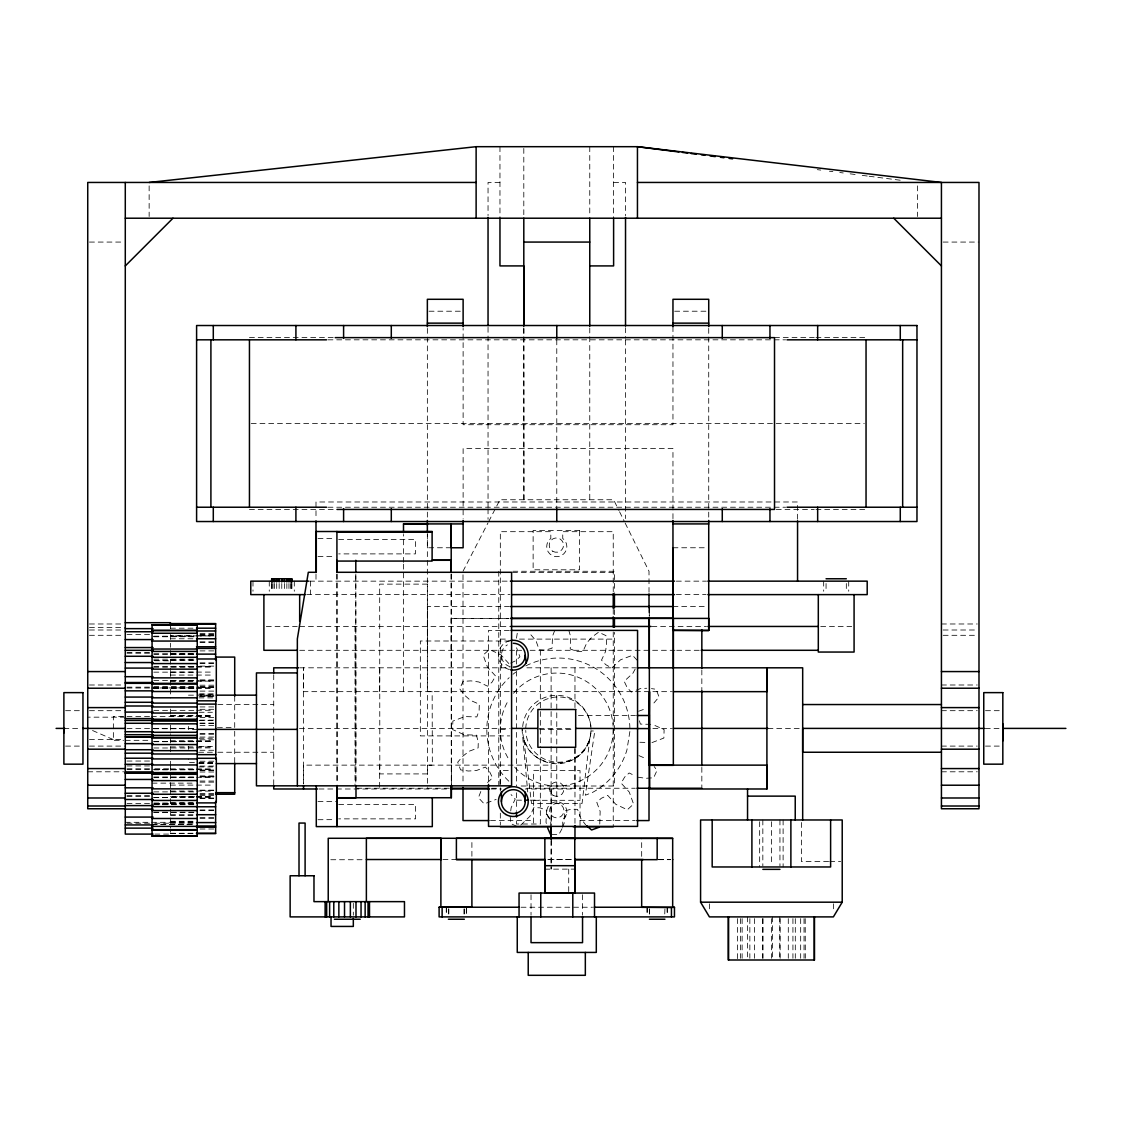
<?xml version="1.0" encoding="UTF-8"?>
<svg xmlns="http://www.w3.org/2000/svg" width="1122" height="1122" viewBox="0 0 1122 1122"><rect width="100%" height="100%" fill="white"/><g stroke="black" fill="none" stroke-linecap="round" stroke-linejoin="round"><path stroke-width="0.75" stroke-dasharray="5 3.75" d="M336.979 574.169L336.979 783.885M355.8 575.881L355.8 787.279M379.643 787.279L379.643 765.134M379.643 691.657L379.741 667.814M403.499 691.657L403.499 564.1M403.513 562.36L403.499 534.409M427.356 534.142L427.356 691.657L432.152 691.671L432.335 765.162L427.51 765.134L427.538 787.279M451.198 574.198L451.381 787.279M451.367 785.582L451.381 765.134M471.899 856.268L471.899 839.901M574.969 748.739L574.969 788.99L525.25 788.99M641.672 856.381L641.686 838.372M551.253 840.013L551.126 869.115L551.126 839.354M649.315 615.389L649.287 608.054M510.734 810.94L511.127 807.756L515.222 799.032L511.071 794.586M629.877 731.53L626.932 749.959A71.542 71.542 0 0 1 592.444 792.483L585.333 795.203L594.786 731.025L590.971 730.927M516.471 638.208L517.466 631.981M599.751 824.081L600.158 811.416L596.806 802.384L601.308 798.289L607.661 795.358L615.796 804.306L627.324 809.761L633.579 804.067L629.26 792.076L621.139 783.128L624.659 777.069L629.162 772.974L634.954 775.793M480.805 791.501L478.421 797.7L484.199 803.885L496.134 799.397M554.731 630.41L552.529 636.146L552.038 648.221L545.278 650.059L539.191 649.806L535.979 640.718L528.728 632.289M562.557 827.335L564.198 823.029L564.703 810.954L571.449 809.116L577.535 809.369L580.761 818.457L585.628 824.81M566.512 814.474L562.739 819.887L562.739 826.774M463.007 571.266L488.042 522.81M488.715 521.506L499.963 499.739L613.608 499.739L618.993 510.622M635.192 669.021L633.004 673.074L624.183 681.335L627.198 687.646L631.349 692.092L640.339 688.613L646.735 688.249M562.01 828.765L558.854 834.6L550.397 834.263M653.944 702.961L659.035 696.944L656.132 689.287L651.461 688.613M487.509 782.567L492.558 777.841L489.529 771.529L485.377 767.083L476.387 770.562L468.393 771.024L460.595 769.888L457.692 762.231L462.783 756.214L469.08 751.263L478.112 747.911L478.281 741.824L476.359 735.092L464.27 734.77L452.629 729.581L452.853 721.123L464.76 716.579L476.85 716.916L479.136 710.296L479.304 704.209L470.455 700.38L464.438 695.093L459.683 688.81L463.091 681.377L470.96 680.872L478.898 681.98L487.565 686.201L492.067 682.106L495.601 676.061L487.467 667.113L483.147 655.108L489.416 649.428L500.931 654.869L509.065 663.817M520.72 825.105L529.893 816.367L533.848 807.574L539.934 807.826L546.512 810.21L546.021 822.286L547.746 828.176M510.65 663.088L515.419 660.886L519.935 656.791L516.569 647.759M638.614 711.264L646.146 708.473M651.966 742.596L663.873 738.052L664.112 729.595L652.457 724.405M652.892 728.557L671.629 728.416M451.198 650.297L451.198 618.474L509.037 618.376M499.963 182.451L488.042 182.451L488.042 215.62M613.608 182.451L625.529 182.451L625.529 215.719M89.437 242.072L123.588 242.072M943.139 242.072L978.987 242.072M429.053 311.215L461.423 311.215M674.673 311.215L707.028 311.215M249.449 337.624L333.458 337.624M774.517 337.624L814.235 337.624M815.96 337.624L866.044 337.624M327.947 339.826L785.624 339.826M251.202 423.527L772.763 423.527M776.242 423.527L864.319 423.527M327.947 507.228L785.624 507.228M249.449 509.43L335.212 509.43M776.242 509.43L814.235 509.43M815.96 509.43L866.044 509.43M318.017 538.406L335.212 538.406M338.662 539.584L415.421 539.584L415.421 553.889L338.662 553.889M451.198 547.76L427.356 547.76L427.356 533.749M672.962 547.76L707.028 547.76M318.017 556.498L335.212 556.498M512.782 571.266L614.435 571.266L614.435 592.22M512.488 572.458L613.243 572.458M309.602 581.154L509.963 581.154M676.314 581.154L706.509 581.154M306.727 594.618L509.963 594.618M676.314 594.618L706.089 594.618M509.486 606.553L427.356 606.539L427.356 650.297M672.962 606.539L707.028 606.539M451.198 618.474L509.037 618.474M89.437 623.986L123.588 623.986M941.428 623.986L977.29 623.986M266.293 626.455L297.274 626.455M299.672 626.455L509.921 626.455M651.854 626.455L706.509 626.455M820.701 626.455L851.682 626.455M89.437 627.549L125.285 627.549M170.46 628.194L194.779 628.194M89.437 630.003L123.588 630.003M943.139 630.003L977.29 630.003M509.318 630.396L488.533 630.396L488.533 782.651M199.996 633.369L213.895 633.369M127.024 634.477L149.619 634.477M199.996 634.617L213.895 634.617M199.996 635.164L213.895 635.164M89.437 635.304L123.588 635.304M943.139 635.304L977.29 635.304M198.257 635.879L170.46 635.879L194.779 635.908M199.996 635.879L215.634 635.879M196.518 635.908L213.895 635.908M153.798 636.174L195.494 636.174M153.798 636.483L195.494 636.483M153.798 636.763L195.494 636.763M170.46 638.769L194.779 638.769M500.328 639.105L509.009 639.105M519.444 639.105L613.243 639.105M509.767 640.999L420.343 640.999L420.343 735.906L509.767 735.906M199.996 641.812L213.895 641.812M199.996 642.485L213.895 642.485M299.672 650.297L521.618 650.297M530.131 650.297L674.953 650.297M676.706 650.297L699.525 650.297M199.996 650.9L213.895 650.9M127.024 652.541L149.619 652.541M127.024 653.228L149.619 653.228M153.798 653.719L195.494 653.719M170.46 653.888L194.779 653.888M170.46 654.308L194.779 654.126M153.798 654.378L195.494 654.378M153.798 659.175L195.494 659.175M170.46 659.904L194.779 659.904M153.798 660.577L195.494 660.577M154.822 660.732L170.46 660.844M199.996 662.836L213.895 662.836M199.996 663.607L213.895 663.607M199.996 666.117L215.634 666.117M170.46 666.692L194.779 666.692M196.518 666.692L213.895 666.692M153.798 666.763L195.494 666.763M153.798 667.085L195.494 667.085M196.518 667.043L213.895 667.043M299.826 667.814L509.907 667.814M526.905 667.814L635.613 667.814M170.46 672.092L194.779 672.092M196.518 672.092L213.895 672.092M153.798 672.162L195.494 672.162M170.46 675.065L194.779 675.065M196.518 675.065L213.895 675.065M199.996 679.89L215.634 679.89M153.798 680.409L198.257 680.381M199.996 680.381L215.634 680.381M170.46 680.998L198.257 680.998M199.996 680.998L213.895 680.998M170.46 681.11L194.779 681.11M196.518 681.11L213.895 681.11M89.437 684.995L123.588 684.995M941.428 684.995L977.29 684.995M199.996 685.205L213.895 685.205M153.798 686.72L198.257 686.664M199.996 686.664L215.634 686.664M127.024 687.155L153.083 687.155M153.798 687.267L198.257 687.169M199.996 687.169L215.634 687.169M153.798 687.716L198.257 687.618M199.996 687.618L215.634 687.618M127.024 688.01L149.619 688.01M151.358 688.01L194.779 687.814M196.518 687.814L213.895 687.814M153.798 688.221L195.494 688.221M153.798 688.417L195.494 688.417M196.518 688.305L213.895 688.305M199.996 691.11L213.895 691.11M649.273 691.657L303.529 691.657L303.529 667.814L303.529 783.787L303.529 765.134L551.112 765.134M652.892 691.657L671.629 691.657M198.959 694.069L214.568 694.069M199.996 694.097L213.895 694.097M188.482 695.163L214.625 695.163M199.099 696.327L214.12 696.327M198.959 697.87L214.568 697.87M217.836 704.546L273.726 704.546M199.996 706.93L213.895 706.93M199.996 709.3L213.895 709.3M153.798 710.352L195.494 710.352M196.518 710.268L213.895 710.268M65.595 710.689L81.233 710.689M89.465 710.689L125.285 710.689M941.428 710.689L977.248 710.689M985.495 710.689L1001.133 710.689M199.099 712.274L212.451 712.274M578.419 715.499L635.445 715.499M170.46 715.598L194.779 715.598M196.518 715.598L213.895 715.598M170.46 715.92L194.779 715.92M196.518 715.92L213.895 715.92M123.588 716.467L113.364 716.467L113.364 740.324L123.588 740.324M127.024 716.467L149.619 716.467M151.358 716.467L195.494 716.439M196.518 716.355L213.895 716.355M125.285 717.182L87.74 717.168M199.996 717.393L213.895 717.393M199.996 720.142L213.895 720.142M199.099 720.52L212.451 720.52M199.996 723.087L213.895 723.087M199.996 723.424L213.895 723.424M199.996 725.527L213.895 725.527M217.373 727.715L234.708 727.617M63.884 728.402L80.938 728.402M127.038 728.402L195.144 728.402M299.462 728.402L509.57 728.402M539.149 728.402L573.945 728.402M767.967 728.402L801.262 728.402M985.284 728.402L1001.133 728.402M170.46 728.599L194.779 728.599M153.798 728.725L195.494 728.725M197.43 729.384L188.482 729.384L188.482 726.425M500.328 729.538L508.883 729.538M539.668 729.538L573.889 729.538M199.996 733.774L213.895 733.774M199.996 734.111L213.895 734.111M199.996 737.056L215.634 737.056M199.099 738.234L212.451 738.234M89.437 739.622L123.588 739.608M199.996 739.805L213.895 739.805M125.285 740.324L149.619 740.324M170.46 740.843L194.779 740.843M196.518 740.843L213.895 740.843M170.46 741.277L194.779 741.277M196.518 741.277L213.895 741.277M153.798 741.362L195.494 741.362M153.798 741.712L195.494 741.712M196.518 741.6L213.895 741.6M65.595 746.102L81.233 746.102M89.465 746.102L125.285 746.102M941.428 746.102L977.248 746.102M985.495 746.102L1001.133 746.102M199.099 746.481L212.451 746.481M170.46 746.929L194.779 746.929M196.518 746.929L213.895 746.929M153.798 747.981L195.494 747.981M196.518 747.897L213.895 747.897M199.996 750.267L213.895 750.267M198.636 752.245L216.097 752.245M217.836 752.245L273.726 752.245M127.024 761.039L149.619 761.039M199.996 761.249L213.895 761.221M194.443 762.427L188.482 762.427L188.482 759.005M199.099 762.427L214.12 762.427M198.959 763.142L214.568 763.142M198.945 763.591L214.625 763.591M127.024 765.933L149.619 765.933M199.996 766.088L213.895 766.088M198.959 766.943L214.568 766.943M127.024 768.78L153.083 768.78M154.822 768.78L170.46 768.78M170.46 768.893L194.779 768.893M196.518 768.893L213.895 768.893M153.798 769.496L195.494 769.496M196.518 769.58L213.895 769.383M127.024 769.636L153.083 769.636M154.822 769.636L170.46 769.636M153.798 769.832L195.494 769.832M199.996 770.029L213.895 770.029M508.294 770.449L500.033 770.449L500.033 785.835M199.996 770.534L213.895 770.534M87.74 771.796L123.588 771.796M941.428 771.796L977.29 771.796M199.996 771.992L213.895 771.992M199.996 776.087L213.895 776.087M199.996 776.2L213.895 776.2M153.798 776.999L195.494 776.999M170.46 777.308L194.779 777.308M196.518 777.308L213.895 777.308M153.798 777.672L195.494 777.672M199.996 781.038L213.895 781.038M199.996 782.132L213.895 782.132M152.059 783.142L195.494 783.142M170.46 785.105L194.779 785.105M196.518 785.105L213.895 785.105M521.169 786.003L614.435 786.003L614.435 632.373M356.768 788.247L449.599 788.247M491.646 788.247L500.398 788.247M526.681 788.247L635.276 788.247M319.013 788.99L449.642 788.99M491.057 788.99L501.394 788.99M199.996 790.154L213.895 790.154M199.996 790.505L213.895 790.505M170.46 791.08L194.779 791.08M196.518 791.08L213.895 791.08M153.798 791.88L195.494 791.88M199.996 793.591L213.895 793.591M199.996 794.362L213.895 794.362M199.996 795.344L213.895 795.344M127.024 795.947L149.619 795.947M127.024 796.073L149.619 796.073M194.779 796.704L170.46 796.704L170.46 807.349M196.518 796.704L213.895 796.704M170.46 796.704L194.779 796.704M196.518 796.704L213.895 796.704M153.798 797.377L195.494 797.377M196.518 797.293L213.895 797.293M153.798 797.433L197.234 797.433M199.996 798.037L213.895 798.037M199.996 798.401L213.895 798.401M516.499 800.168L523.315 800.168M530.131 800.168L540.341 800.168M533.539 800.309L580.032 800.309M318.017 801.627L336.923 801.627M170.46 802.889L194.779 802.889M153.798 803.029L195.494 803.029M170.46 803.31L194.779 803.31M127.024 803.562L153.083 803.562M154.822 803.562L170.46 803.562M153.798 803.759L195.494 803.759M154.822 804.25L170.46 804.25M153.798 804.46L195.494 804.46M338.676 804.544L415.617 804.544L415.617 818.864L338.676 818.864M153.798 804.698L195.494 804.698M199.996 809.958L213.895 809.958M199.996 810.421L213.895 810.421M153.798 812.174L195.494 812.174M153.798 812.44L195.494 812.44M170.46 814.712L194.779 814.712M170.46 815.385L194.779 815.385M199.996 817.475L213.895 817.475M199.996 818.429L213.895 818.429M318.017 819.719L335.212 819.635M490.524 820.575L533.539 820.575M580.032 820.575L635.206 820.575M170.46 821.318L194.779 821.29M170.46 822.033L194.779 822.033M125.285 822.314L170.46 822.314M170.46 822.58L194.779 822.58M127.024 823.225L153.083 823.225M154.822 823.225L170.46 823.225M170.46 823.828L194.779 823.828M152.059 824.263L195.494 824.263M152.059 824.53L195.494 824.53M199.996 829.004L213.895 829.004M170.46 833.267L194.779 833.267M170.46 833.618L194.779 833.618M154.822 834.095L170.46 834.095L170.46 831.122M442.966 859.536L456.388 859.508M658.516 859.508L670.591 859.508M330.78 859.733L363.823 859.733M658.516 859.662L670.591 859.662M828.611 861.528L801.389 861.528L801.389 821.711M829.719 861.528L840.659 861.528M544.857 869.157L574.969 869.115M521.043 907.235L592.528 907.235M650.732 724.363L640.367 724.083L639.414 720.717M639.877 742.259L646.791 742.455M817.293 169.646L820.757 170.081M829.396 171.189L832.861 171.638M839.775 172.522L843.225 172.956M850.153 173.84L855.329 174.499M862.257 175.383L867.446 176.056M869.171 176.266L903.757 180.684M637.843 777.195L645.767 778.303L653.635 777.798L657.043 770.379L654.196 766.607M638.909 755.611L646.286 758.795M92.537 730.506L113.364 739.608M516.695 826.297L510.748 823.562L510.145 815.708M547.059 814.474L550.706 819.803L550.818 826.774M637.142 660.241L632.528 655.29L620.592 659.778L611.756 668.039L605.67 664.603L601.504 660.143L605.6 651.419L606.595 643.467L605.992 635.613L598.559 632.205L592.206 636.875L586.834 642.808L582.879 651.602L576.792 651.349L570.214 648.965L570.705 636.889L568.994 630.999M619.568 511.786L624.379 521.506M625.15 523.062L649.007 571.266L649.007 592.192M521.94 728.599L527.733 791.936M551.126 788.948L551.225 824.684M523.862 328.732L524.03 499.739M451.142 574.24L451.31 783.773M355.814 574.254L355.983 783.787M336.937 574.254L337.161 783.801M917.586 185.859L917.586 216.518M848.709 581.154L848.709 591.252M846.325 583.524L846.325 591.448M833.38 903.813L833.38 911.99M826.058 583.524L826.058 591.448M823.674 581.154L823.674 591.252M805.203 918.623L805.316 958.272M804.039 918.623L804.039 958.272M800.673 918.623L800.673 958.272M797.56 519.191L797.56 501.983L315.997 501.983L315.997 519.191M795.302 918.623L795.302 958.272M792.931 918.623L792.931 958.272M788.289 918.623L788.289 958.272M783.114 819.972L783.114 866.969M779.944 819.972L779.944 865.946M780.141 918.623L780.141 958.272M779.748 916.898L779.748 958.272M772.525 916.898L772.525 958.272M771.389 821.725L771.389 865.23M771.389 918.623L771.389 958.272M763.03 918.623L763.03 958.272M762.834 819.972L762.834 865.946M762.651 918.623L762.651 958.272M759.664 821.725L759.664 866.969M754.489 918.623L754.489 958.272M749.847 918.623L749.847 958.272M747.49 916.898L747.49 958.272M742.119 918.623L742.119 958.272M740.408 918.623L740.408 958.272M737.589 918.623L737.477 959.997M709.413 903.813L709.413 911.99M708.725 328.381L708.725 519.724M701.839 669.946L701.839 690.815M701.839 767.364L701.839 788.247M672.962 326.642L672.962 424.719L463.12 424.719L463.12 328.395M672.962 518.659L672.962 448.562L463.12 448.562L463.12 518.659M667.31 907.389L667.31 913.729M667.127 907.389L667.127 913.729M664.925 908.918L664.743 914.149M649.596 909.044L649.596 914.149M649.273 606.539L649.273 616.497M649.428 908.918L649.428 914.079M649.007 607.886L649.007 614.856M647.212 907.389L647.212 913.729M647.043 907.389L647.043 913.729M625.529 327.75L625.529 338.255M625.529 340.008L625.529 518.574M614.435 609.681L614.435 614.912M613.608 146.687L613.608 218.215M613.243 591.715L613.243 531.688L562.739 531.688L562.739 538.574L563.903 539.472A10.07 10.07 0 0 1 563.903 553.721A10.07 10.07 0 0 1 549.654 553.721A10.07 10.07 0 0 1 549.654 539.472L550.818 538.574L550.818 531.688L500.328 531.688L500.328 791.094M613.243 609.218L613.243 616.216M613.243 631.967L613.243 826.774M589.765 146.687L589.765 216.476M589.765 327.961L589.765 499.739M582.542 894.753L582.542 915.187M580.032 825.582L580.032 770.618L533.539 770.618L533.539 825.582M574.969 667.814L574.969 707.603M574.969 748.332L574.969 825.54M568.714 869.115L568.714 893M556.778 339.826L556.778 507.228M556.778 695.331L556.778 803.464M551.112 667.814L551.126 825.343M540.341 650.297L540.341 747.883M540.341 749.314L540.341 824.011L516.499 824.011L516.499 818.808M531.029 894.753L531.029 915.187M523.806 148.427L523.806 216.476M523.806 327.961L523.806 334.973M523.806 336.726L523.806 499.739M516.499 650.297L516.499 664.238M516.499 671.138L516.499 786.227M516.499 792.749L516.499 810.393M501.394 655.192L501.394 667.814M500.328 813.184L500.328 825.077M499.963 146.687L499.963 218.215M498.771 571.266L498.771 784.811M488.042 327.315L488.042 507.102M488.042 508.841L488.042 519.318M466.528 907.235L466.528 913.673M466.345 908.876L466.345 913.687M464.354 908.918L464.354 914.079M463.961 908.946L463.961 914.093M463.007 574.759L463.007 783.969M448.828 908.946L448.828 914.093M448.435 908.918L448.435 914.079M446.444 907.277L446.444 913.687M446.261 907.235L446.261 913.673M427.356 328.381L427.356 519.724M355.015 626.455L355.015 784.769M353.318 903.336L353.318 915.201M315.997 574.268L315.997 581.154M310.584 581.154L310.584 594.618M294.301 581.154L294.301 591.252M291.916 583.496L291.916 591.448M291.58 583.524L291.58 591.448M290.57 583.524L290.57 591.448M288.957 583.524L288.957 591.448M286.853 583.524L286.853 591.448M284.413 583.524L284.413 591.448M281.776 583.524L281.776 591.448M279.154 583.524L279.154 591.448M276.713 583.524L276.713 591.448M274.61 583.524L274.61 591.448M273.726 674.729L273.726 785.526M272.997 583.524L272.997 591.448M271.987 583.524L271.987 591.448M271.65 583.496L271.65 591.448M269.266 581.154L269.266 591.252M252.983 581.154L252.983 591.252M234.708 696.257L234.708 761.852M188.482 746.481L188.482 749.328M170.46 623.93L170.46 628.488M170.46 634.477L170.46 647.296M170.46 650.423L170.46 670.591M170.46 671.517L170.46 698.066M170.46 709.048L170.46 716.355M170.46 725.064L170.46 734.489M170.46 738.052L170.46 752.455M170.46 761.249L170.46 765.835M170.46 766.088L170.46 770.534M170.46 773.914L170.46 789.593M170.46 790.225L170.46 794.236M170.46 809.214L170.46 828.148M149.142 185.859L149.142 216.518M510.244 666.706A11.921 11.921 0 0 1 507.368 644.87M613.243 729.538A56.451 56.451 0 0 1 513.539 765.849M507.887 757.771A56.451 56.451 0 0 1 507.887 701.32M513.539 693.242A56.451 56.451 0 0 1 613.145 726.285M549.654 818.99A10.07 10.07 0 0 1 549.654 804.755A10.07 10.07 0 0 1 563.903 804.755A10.07 10.07 0 0 1 563.903 818.99M590.971 731.025A34.221 34.221 0 0 1 556.035 763.759A34.221 34.221 0 0 1 522.572 729.538M522.698 726.565A34.221 34.221 0 0 1 558.279 695.36A34.221 34.221 0 0 1 590.999 729.538M508.813 781.192A71.542 71.542 0 0 1 509.164 677.66M512.978 674.294A71.542 71.542 0 0 1 515.671 672.19M525.783 665.907A71.542 71.542 0 0 1 629.905 729.833M525.741 728.711A32.636 32.636 0 0 1 574.955 701.488A32.636 32.636 0 0 1 574.899 757.729A32.636 32.636 0 0 1 525.741 730.408M509.472 669.582A14.909 14.909 0 0 1 509.472 640.788M589.835 738.402L582.052 803.464L531.519 803.464L523.736 738.402C530.972 771.277 582.598 771.277 589.835 738.402M579.625 530.496L533.132 530.496L533.132 569.794L579.625 569.794L579.625 530.496M427.356 584.127L379.671 584.127L379.825 773.914L427.51 773.914L427.356 584.127M213.895 695.949L199.996 695.949L213.895 695.977M213.895 776.817L199.996 776.817L213.895 776.859M571.491 859.508L546.526 859.508L571.435 859.606M553.006 795.274A7.153 7.153 0 0 0 563.903 789.369A7.153 7.153 0 0 0 553.342 782.89A7.153 7.153 0 0 0 553.006 795.274M552.795 551.309A7.153 7.153 0 0 0 563.539 545.124A7.153 7.153 0 0 0 552.795 538.925A7.153 7.153 0 0 0 552.795 551.309M551.729 815.736A7.153 7.153 0 0 0 563.693 812.524A7.153 7.153 0 0 0 554.927 803.773A7.153 7.153 0 0 0 551.729 815.736"/><path stroke-width="1.5" d="M63.884 732.975L63.884 728.402M336.923 785.835L336.923 826.605L336.979 785.582M366.375 901.597L366.375 838.302L440.904 838.302L440.89 907.221L519.374 907.235M403.513 532.655L403.499 523.918L463.12 523.918M427.356 532.585L427.356 523.918L403.513 523.918M440.89 859.536L440.904 838.302M451.198 572.458L451.198 523.918L451.198 547.76L463.12 547.76L463.12 520.412M544.857 859.662L456.388 859.536L456.402 838.302L672.681 838.429L672.667 859.662M471.899 859.536L471.899 907.221M574.829 858.835L574.759 893.014L544.857 893.014L544.871 859.452M641.672 859.648L641.672 907.347L674.462 907.389M649.273 667.814L649.273 618.194L673.326 618.208L673.34 765.344L649.287 765.344M649.484 765.134L649.484 691.657L649.273 715.499L637.184 715.499M657.183 838.429L657.169 859.662L574.759 859.662M672.962 618.208L672.962 547.76M673.326 667.8L673.326 618.474M649.273 727.421L649.484 788.99L766.915 788.99L766.915 667.814L766.915 691.657L673.326 691.657M802.679 819.972L802.679 728.402L984.078 728.402M1002.83 740.913L1002.83 723.816M673.34 630.396L708.697 630.48L708.725 618.404L510.791 618.474M355.983 785.526L355.997 797.756L336.923 797.742L451.325 797.728L451.367 785.582L451.381 788.99L489.332 788.99M708.697 630.48L672.976 630.34M574.759 893.042L574.759 838.372L544.857 838.372L544.857 893.014M544.857 859.508L456.388 859.536M842.215 902.186L833.38 916.898L709.413 916.898L700.577 902.186L700.577 819.972L842.215 819.972L842.215 902.186L700.577 902.186M125.285 265.914L172.984 218.215M599.26 827.194L591.575 829.985L586.82 825.848M149.142 182.451L476.121 146.687L637.45 146.687L941.428 182.451L941.428 808.752L978.987 808.752L978.987 182.451L637.45 182.451M510.791 618.376L649.273 618.208L649.484 788.99M673.144 907.235L674.462 907.235L674.462 916.898L439.109 916.898L439.109 907.235L470.665 907.235M476.121 182.451L87.74 182.451L87.74 808.752L125.285 808.752M125.285 218.215L941.428 218.215M523.806 242.072L589.765 242.072M589.765 265.914L613.608 265.914L613.608 218.215M427.356 323.136L463.12 323.136M672.962 323.136L708.725 323.136M335.212 337.624L774.517 337.624L774.517 509.43L336.965 509.43M196.602 339.826L326.572 339.826M786.999 339.826L916.969 339.826M196.602 507.228L326.572 507.228M786.999 507.228L916.969 507.228M672.962 523.918L708.725 523.918M336.923 532.221L432.11 532.221M451.128 560.257L432.11 560.271L451.128 560.271L451.142 572.486M336.923 561.07L432.11 561.07L432.11 531.435L316.292 531.519L316.292 572.29L308.312 572.29L297.344 638.937L297.344 785.835M826.058 578.77L846.325 578.77M308.578 581.154L250.781 581.154L250.781 594.618L305.212 594.618M510.384 581.154L674.56 581.154M707.842 581.154L867.194 581.154L867.194 594.618L707.842 594.618M511.702 594.618L674.56 594.618M510.566 606.539L672.962 606.539M125.285 622.696L170.46 622.696L170.46 625.669M170.46 623.58L215.634 623.58L215.634 659.848M170.46 623.93L215.634 623.93M152.059 624.772L197.234 624.772L197.234 836.241L152.059 836.241L152.059 624.772L197.234 624.898M510.791 626.455L651.041 626.455M707.926 626.455L818.303 626.455M196.518 628.194L215.634 628.194M125.285 628.643L153.083 628.657M152.059 630.255L197.234 630.255M511.057 630.396L637.562 630.396L637.562 826.395L488.533 826.395L488.533 784.404M152.059 630.704L197.234 630.704M196.518 630.985L215.634 630.985M125.285 631.756L153.083 631.756M152.059 633.243L197.234 633.243M196.518 638.769L215.634 638.769M125.285 639.582L153.083 639.582M152.059 641.055L197.234 641.055M196.518 646.777L215.634 646.777M125.285 647.562L153.083 647.562M196.518 648.432L215.634 648.432M152.059 649.035L197.234 649.035M125.285 650.325L153.083 650.325M297.274 650.297L263.894 650.297L263.894 594.618M701.18 650.297L818.303 650.297M152.059 651.419L197.234 651.419M196.518 654.126L215.634 654.126M125.285 656.272L153.083 656.272M215.634 657.085L234.708 657.085L234.708 696.285M152.059 657.268L197.234 657.268M197.234 658.979L216.308 658.979L216.308 700.815L197.234 700.815M125.285 662.555L153.083 662.555M152.059 663.593L197.234 663.593M298.564 667.814L273.726 667.814L273.726 673.004M637.184 667.814L802.679 667.814L802.679 752.245L941.428 752.245M125.285 668.081L153.083 668.081M152.059 669.147L197.234 669.147M87.74 671.573L125.285 671.573M941.428 671.573L978.987 671.573M297.344 672.92L256.447 672.92L256.447 785.835L511.59 785.835L511.59 572.29L336.923 572.29L336.923 531.435M125.285 676.692L153.083 676.692M152.059 677.87L197.234 677.87M125.285 682.513L153.083 682.513M125.285 683.326L153.083 683.326M152.059 683.34L197.234 683.34M152.059 684.041L197.234 684.041M87.74 688.221L125.285 688.221M941.428 688.221L978.987 688.221M125.285 690.857L153.083 690.857M152.059 691.517L197.234 691.517M216.364 695.163L256.447 695.163M125.285 697.071L153.083 697.071M152.059 697.814L197.234 697.814M125.285 702.288L153.083 702.288M152.059 703.115L197.234 703.115M197.43 704.111L215.789 704.111M802.679 704.546L941.428 704.546M125.285 706.004L153.083 706.004M152.059 706.958L197.234 706.958M87.74 707.603L125.285 707.603M941.428 707.603L978.987 707.603M125.285 712.091L153.083 712.091M152.059 713.045L197.234 713.045M125.285 718.571L153.083 718.571M152.059 719.314L197.234 719.314M152.059 719.651L197.234 719.651M125.285 720.45L153.083 720.45M152.059 721.095L197.234 721.095M125.285 723.269L153.083 723.269M152.059 723.83L197.234 723.83M56.1 728.402L64.852 728.402M82.649 728.402L125.285 728.402M511.309 728.402L537.41 728.402M673.326 728.402L767.967 728.402M1002.802 728.402L1065.9 728.402M197.43 729.384L297.344 729.384M125.285 731.726L153.083 731.726M152.059 732.287L197.234 732.287M125.285 734.714L153.083 734.714M152.059 735.373L197.234 735.373M152.059 737.491L197.234 737.491M152.059 737.841L197.234 737.841M125.285 743.634L153.083 743.634M152.059 744.573L197.234 744.573M87.74 749.187L125.285 749.187M941.428 749.187L978.987 749.187M125.285 749.72L153.083 749.72M152.059 750.66L197.234 750.66M125.285 753.185L153.083 753.185M152.059 753.984L197.234 753.984M197.43 754.643L215.789 754.643M125.285 758.22L153.083 758.22M197.234 758.29L216.308 758.29L216.308 802.034M152.059 758.935L197.234 758.935M216.364 763.591L256.447 763.591M125.285 764.306L153.083 764.306M152.059 764.952L197.234 764.952M87.74 768.57L125.285 768.57M941.428 768.57L978.987 768.57M125.285 771.908L153.083 771.908M152.059 772.595L197.234 772.595M125.285 772.946L153.083 772.946M125.285 773.184L153.083 773.184M152.059 773.745L197.234 773.745M152.059 774.292L197.234 774.292M125.285 779.453L153.083 779.453M152.059 780.617L197.234 780.617M87.74 785.218L125.285 785.218M941.428 785.218L978.987 785.218M125.285 787.826L153.083 787.826M451.353 788.247L488.14 788.247M637.03 788.247L701.839 788.247M152.059 788.85L197.234 788.85M317.47 788.99L273.726 788.99L273.726 785.526M215.634 792.665L234.708 792.665M125.285 793.268L153.083 793.268M152.059 794.25L197.234 794.25M215.634 794.222L234.708 794.222L234.708 763.002M747.547 796.129L795.232 796.129L795.232 819.972M87.74 797.994L125.285 797.994M941.428 797.994L978.987 797.994M125.285 799.495L153.083 799.495M525.012 800.168L528.42 800.168M152.059 800.449L197.234 800.449M196.518 802.889L215.634 802.889M125.285 805.596L153.083 805.596M87.74 806.017L125.285 806.017M941.428 806.017L978.987 806.017M152.059 806.634L197.234 806.634M196.518 806.774L215.634 806.774M125.285 809.13L153.083 809.13M152.059 810.561L197.234 810.561M196.518 814.712L215.634 814.712M125.285 817.082L153.083 817.082M152.059 818.499L197.234 818.499M488.799 820.575L463.007 820.575L463.007 787.448M636.931 820.575L649.007 820.575L649.007 787.448M196.518 822.58L215.634 822.58M125.285 824.936L153.083 824.936M196.518 825.988L215.634 825.988M152.059 826.367L197.234 826.367M500.328 826.774L550.818 826.774M573.188 826.774L613.243 826.774M196.518 827.194L215.634 827.194M125.285 828.134L153.083 828.148M152.059 829.677L197.234 829.677M152.059 830.112L197.234 830.112M196.518 833.267L215.634 833.267M196.518 833.618L215.634 833.618L215.634 801.389M153.083 834.095L125.285 834.095L125.285 182.451M152.059 836.114L197.234 836.114M672.681 838.274L328.227 838.288L328.227 901.597M366.375 859.522L441.423 859.508M574.829 859.508L643.187 859.508M544.857 865.693L574.759 865.693M574.759 869.115L574.969 858.611M762.834 869.354L779.944 869.354M439.109 907.235L440.413 907.235M594.197 907.235L643.074 907.235M334.384 919.241L360.218 919.241M448.435 919.241L464.354 919.241M649.428 919.241L664.925 919.241M575.684 728.402L649.484 728.585M545.012 838.26L547.704 838.274M642.906 907.235L671.447 907.389L671.447 916.898M545.026 838.246L551.267 838.302L551.225 826.381L551.126 839.354M678.95 151.989L637.45 146.687L637.45 218.215M682.414 152.424L687.604 153.083M691.054 153.532L696.243 154.191M701.432 154.85L704.897 155.299M710.086 155.958L715.261 156.617M720.45 157.276L723.914 157.725M729.104 158.384L732.554 158.833M893.743 218.215L941.428 265.914M547.746 828.176L550.397 834.263M513.329 643.271A11.921 11.921 0 0 1 525.25 655.192L526.288 663.074M336.979 788.99L337.175 797.756M708.725 618.404L708.739 630.368M672.962 630.396L672.962 520.412M649.329 714.742L649.4 765.134L766.915 765.134L766.915 788.99M523.862 325.24L523.806 265.914L499.963 265.914L499.963 218.215M451.31 785.512L451.325 797.742M355.8 560.285L355.814 572.515M336.923 560.285L336.937 572.515M337.161 785.54L337.175 797.77M902.663 339.826L902.663 507.228M900.279 325.52L900.279 339.826M900.279 507.228L900.279 521.534M866.044 340.555L866.044 506.499M854.08 594.618L854.08 652.05L818.303 652.05L818.303 594.618M830.617 819.972L830.617 866.969L712.175 866.969L712.175 819.972M817.658 325.52L817.658 339.826M817.658 507.228L817.658 521.534M814.488 916.898L814.488 959.997L728.304 959.997L728.304 916.898M814.249 916.898L814.249 959.997M797.56 520.917L797.56 581.154M790.884 819.972L790.884 866.969M769.958 325.52L769.958 338.241M769.958 508.813L769.958 521.534M751.908 819.972L751.908 866.969M747.547 788.99L747.547 819.972M728.543 916.898L728.543 959.997M722.273 325.52L722.273 338.241M722.273 508.813L722.273 521.534M708.725 326.628L708.725 299.294L672.962 299.294L672.962 326.642M708.725 520.426L708.725 618.432M701.839 629.933L701.839 668.207M701.839 690.815L701.839 765.625M672.667 859.508L672.667 907.347M649.007 593.931L649.007 607.886M649.007 618.348L649.007 627.058M625.529 217.472L625.529 326.011M614.435 593.959L614.435 607.928M614.435 618.404L614.435 627.142M613.243 593.468L613.243 608.348M613.243 616.89L613.243 627.142M596.301 916.898L596.301 952.424L517.256 952.424L517.256 916.898M594.52 916.898L594.52 893.056L519.051 893.056L519.051 916.898M589.765 218.215L589.765 326.207M585.333 952.424L585.333 975.313L528.224 975.313L528.224 952.424M582.542 916.898L582.542 942.648L531.029 942.648L531.029 916.898M574.969 825.54L574.969 839.48M572.795 893.056L572.795 916.898M556.778 325.52L556.778 338.241M556.778 508.813L556.778 521.534M540.762 893.056L540.762 916.898M525.25 792.132L525.25 801.599A11.921 11.921 0 0 1 507.368 811.921A11.921 11.921 0 0 1 507.368 791.276A11.921 11.921 0 0 1 525.25 801.599M523.806 218.215L523.806 326.207M516.499 812.09L516.499 817.068M501.394 792.132L501.394 801.599M488.042 217.359L488.042 325.576M476.121 146.687L476.121 218.215M463.12 326.642L463.12 299.294L427.356 299.294L427.356 326.628M442.124 907.263L442.124 916.898M432.307 797.742L432.307 826.605L316.292 826.605L316.292 785.835M427.356 520.426L427.356 524.984M391.298 325.52L391.298 338.241M391.298 508.813L391.298 521.534M369.475 901.639L369.517 916.898M368.03 901.639L368.03 916.898M365.141 901.639L365.141 916.898M361.046 901.639L361.046 916.898M355.997 901.639L355.997 916.898M353.318 918.483L353.318 926.435L331.032 926.435L331.032 916.898M350.359 901.639L350.359 916.898M344.524 901.639L344.524 916.898M343.598 325.52L343.598 338.241M343.598 508.813L343.598 521.534M338.858 901.639L338.858 916.898M333.781 901.639L333.781 916.898M329.63 901.639L329.63 916.898M326.67 901.639L326.67 916.898M325.128 901.639L325.128 916.898M315.997 520.917L315.997 572.543M305.1 875.763L305.1 823.057L299.013 823.057L299.013 875.763M303.529 785.526L303.529 788.99M299.672 594.618L299.672 621.42M295.913 325.52L295.913 339.826M295.913 507.228L295.913 521.534M291.916 581.939L291.916 578.77L271.65 578.77L271.65 581.939M291.58 578.77L291.58 581.939M290.57 578.77L290.57 581.939M288.957 578.77L288.957 581.939M286.853 578.77L286.853 581.939M284.413 578.77L284.413 581.939M281.776 578.77L281.776 581.939M279.154 578.77L279.154 581.939M276.713 578.77L276.713 581.939M274.61 578.77L274.61 581.939M272.997 578.77L272.997 581.939M271.987 578.77L271.987 581.939M249.449 340.555L249.449 506.499M215.789 700.998L215.789 759.313M213.292 325.52L213.292 339.826M213.292 507.228L213.292 521.534M210.908 339.826L210.908 507.228M525.25 655.192A11.921 11.921 0 0 1 513.329 667.113M510.734 640.508A14.909 14.909 0 0 1 528.224 655.192A14.909 14.909 0 0 1 510.734 669.862M916.969 325.52L196.602 325.52L196.602 521.534L916.969 521.534L916.969 325.52M82.958 692.625L63.884 692.625L63.884 764.166L82.958 764.166L82.958 692.625M1002.83 692.625L983.756 692.625L983.756 764.166L1002.83 764.166L1002.83 692.625M575.684 709.497L537.887 709.497L537.887 747.294L575.684 747.294L575.684 709.497M153.083 736.761L125.285 736.761L153.083 736.93M313.978 875.763L290.135 875.763L290.135 916.898L404.467 916.898L404.467 901.639L313.978 901.639L313.978 875.763M505.868 814.502A14.909 14.909 0 0 0 528.224 801.599A14.909 14.909 0 0 0 505.868 788.696A14.909 14.909 0 0 0 505.868 814.502"/></g></svg>
